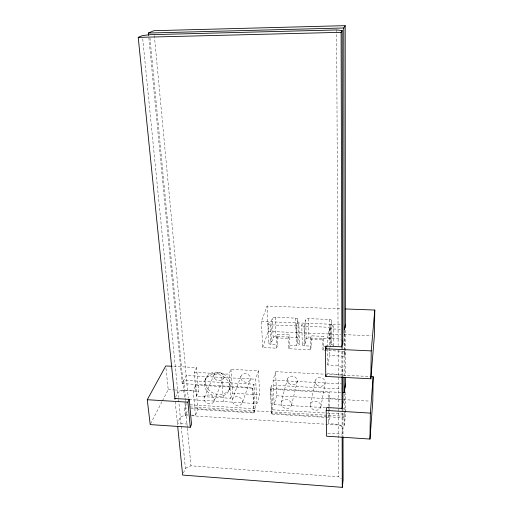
<?xml version="1.0" encoding="UTF-8"?>
<svg xmlns="http://www.w3.org/2000/svg" width="513" height="513" viewBox="0 0 513 513"><rect width="100%" height="100%" fill="white"/><g stroke="black" fill="none" stroke-linecap="round" stroke-linejoin="round"><path stroke-width="0.38" stroke-dasharray="2.56 1.92" d="M191.625 415.767L344.261 425.386L345.409 416.376L345.409 411.112M344.261 425.386L344.255 417.768L344.916 412.644M345.012 411.888L345.409 408.855L343.03 408.714M327.082 373.688L341.985 374.458L342.883 368.34L338.214 365.512L327.878 365L329.603 355.496L344.659 356.214L345.371 351.367L322.933 350.328L322.792 339.92L323.523 336.361L311.141 335.829L310.307 339.369L310.525 349.751L288.806 348.744L288.466 338.407L289.479 334.886L277.283 334.361L276.174 337.862L276.584 348.173L262.669 347.525L261.412 321.433L267.074 306.062L341.273 308.807M327.794 433.19L342.133 434.126L343.005 427.432L338.497 424.309L328.506 423.68L329.474 417.608L329.218 392.528L270.409 389.245L271.518 414.042L329.474 417.608M328.32 406.29L328.23 398.383L329.218 392.528M320.901 406.681L325.204 382.852M333.341 345.659A2.571 1.25 0.2 0 0 331.013 344.531L331.815 340.151L331.655 320.708A2.559 1.167 -0.1 0 0 329.333 319.445L308.55 318.624A2.546 1.161 -0.9 0 0 305.735 319.676L304.651 323.863L305.113 343.364A2.546 1.238 -0.9 0 0 302.285 344.48L301.791 324.941A2.578 1.193 -1.1 0 1 304.651 323.863M331.013 344.531L330.84 324.928L331.655 320.708M327.878 365L327.583 337.875L329.346 328.82L340.812 329.295M322.933 350.328L323.658 346.698L323.523 336.361M310.346 404.443L315.162 380.755M310.525 349.751L311.353 346.14L311.141 335.829M291.493 405.257L297.207 381.653M305.113 343.364L306.178 339.022L305.735 319.676M281.105 402.724L287.402 378.972M297.867 319.362L296.706 323.536A2.571 1.186 -1.4 0 1 298.925 324.825L299.451 344.351A2.539 1.231 -1.3 0 0 297.251 343.011L298.399 338.683L297.867 319.362A2.533 1.154 -1.4 0 0 295.68 318.118L275.212 317.31A2.52 1.148 -2.2 0 0 272.339 318.349L270.915 322.491L271.749 341.863A2.527 1.218 -2.4 0 0 268.857 342.966L267.998 323.556A2.552 1.173 -2.4 0 1 270.915 322.491M271.518 414.042L272.698 409.804L271.614 385.16L341.517 389.001M325.608 407.675L274.141 404.622L276.597 395.78L275.603 371.656L369.969 376.542M288.806 348.744L289.813 345.159L289.479 334.886M270.409 389.245L271.614 385.16M274.141 404.622L273.089 380.171L275.603 371.656M276.584 348.173L277.687 344.601L277.283 334.361M191.535 415.068L195.434 415.318L197.941 409.515L253.961 412.965L255.282 408.752L253.954 384.192L183.789 380.338L185.719 400.653M189.207 399.589L256.904 403.603L259.674 394.811L258.443 370.764L230.978 369.341L229.061 374.182L230.709 398.28L196.376 396.273L194.254 372.335L196.53 367.558L172.843 366.327M271.749 341.863L273.147 337.567L272.339 318.349M253.961 412.965L252.595 388.251L253.954 384.192M256.904 403.603L255.609 379.229L258.443 370.764M262.669 347.525L268.203 331.385L267.074 306.062M242.316 402.955A5.277 4.373 20.6 0 0 236.256 396.62A5.277 4.373 20.6 0 0 233.575 403.699A5.277 4.373 20.6 0 0 242.316 402.955L250.344 379.723A5.021 4.226 20.5 0 0 244.592 373.637A5.021 4.226 20.5 0 0 242.008 380.492A5.021 4.226 20.5 0 0 250.344 379.723M232.44 399.249L240.943 376.202M230.709 398.28L232.581 393.259L230.978 369.341M229.183 390.002L229.971 387.931M213.895 401.557A5.239 4.316 22.9 0 0 208.284 394.952A5.239 4.316 22.9 0 0 205.162 401.756A5.239 4.316 22.9 0 0 213.895 401.557L223.347 378.261M183.474 473.044L185.405 468.318L178.415 397.992M204.321 397.306L214.126 374.49M205.072 380.139L205.969 378.113M196.376 396.273L198.595 391.31L196.53 367.558M187.63 415.517L185.231 415.363L187.803 409.682M195.434 415.318L193.209 390.662L195.774 385.077L252.595 388.251M185.231 415.363L184.52 407.97L186.751 403.128M175.536 397.158L177.864 392.419L183.712 390.117L193.209 390.662M190.855 408.361L254.185 412.24L252.826 387.559L182.173 383.621L186.161 375.497L255.609 379.229M150.566 423.905L162.095 401.48M162.454 400.781L168.213 389.572L165.821 366.75M185.405 468.318L190.964 465.804L338.747 476.834L341.235 478.757M261.412 321.433L341.363 324.678M267.998 323.562A2.552 1.173 -2.4 0 0 270.114 324.838L296.046 325.909A2.571 1.186 -1.4 0 0 298.925 324.825M301.791 324.947A2.578 1.193 -1.1 0 0 304.042 326.236L330.378 327.326A2.597 1.206 0 0 0 333.2 326.23L333.347 345.884M268.203 331.385L340.844 334.489M344.031 334.623L371.175 335.784M327.583 337.875L338.086 338.33L341.472 340.241M273.147 337.567A2.494 1.186 -2.2 0 1 275.981 336.49L296.232 337.381A2.507 1.199 -1.3 0 1 298.399 338.683M306.178 339.022A2.514 1.206 -0.8 0 1 308.961 337.939L329.519 338.837A2.533 1.212 0 0 1 331.815 340.151M276.174 337.862L288.466 338.407M310.307 339.369L322.792 339.92M268.857 342.966A2.527 1.218 -2.4 0 0 270.954 344.294L277.687 344.601M289.813 345.159L296.604 345.467A2.539 1.231 -1.3 0 0 299.451 344.351M302.285 344.48A2.546 1.238 -0.9 0 0 304.51 345.826L311.353 346.14M323.658 346.698L325.191 346.769M194.254 372.335L229.061 374.182M273.089 380.171L341.421 383.846M341.023 392.471L270.614 388.546L271.717 413.318L344.255 417.768M328.23 398.383L338.375 398.967L340.991 400.679M168.213 389.572L174.612 389.938M175.408 389.983L198.595 391.31M232.581 393.259L259.674 394.811M276.597 395.78L342.575 399.556M343.37 399.601L369.604 401.108M190.066 404.802L255.282 408.752M272.698 409.804L326.518 413.061M327.307 413.106L344.717 414.164L344.717 411.041M189.887 406.892L345.409 416.376M184.52 407.97L186.899 408.117M187.63 414.825L186.072 414.728L180.313 417.101L177.402 423.417L189.182 424.18M175.202 401.724L177.549 424.841M142.717 38.783L178.357 397.395M149.976 37.898L184.475 398.069M184.93 402.82L187.303 427.553M187.38 428.349L190.964 465.804M148.866 37.821L182.173 383.621M185.796 401.435L186.091 404.565M154.349 35.474L188.265 397.985M195.774 385.077L197.941 409.515M221.751 377.408L223.514 401.621M270.114 324.838L270.954 344.294M275.212 317.31L275.981 336.49M296.046 325.909L296.604 345.467M295.68 318.118L296.232 337.381M296.706 323.536L297.251 343.011M304.042 326.236L304.51 345.826M308.55 318.624L308.961 337.939M328.326 407.085L328.352 409.451M328.358 410.246L328.506 423.68M330.378 327.326L330.558 347.019M329.333 319.445L329.519 338.837M329.346 328.82L329.519 346.865M329.526 347.654L329.603 355.496M336.631 29.946L338.125 345.525M338.144 350.296L338.747 476.834M342.838 347.256L342.902 376.798M342.966 408.861L343.017 436.114M341.915 346.852L341.991 376.798M342.068 408.419L342.139 436.082M345.364 330.301L345.39 376.061M345.396 392.054L345.409 410.355M344.64 334.175L344.659 356.214M344.698 393.862L344.717 410.259M344.146 334.143L344.165 350.167M344.165 350.969L344.197 376.619M330.84 324.928A2.597 1.206 0 0 1 333.2 326.23M214.902 378.78A4.989 4.181 22.9 0 0 223.238 378.536A4.989 4.181 22.9 0 0 217.916 372.194A4.989 4.181 22.9 0 0 214.902 378.78M207.983 389.136A12.972 10.824 22.7 0 0 229.677 388.642A12.972 10.824 22.7 0 0 215.902 372.143A12.972 10.824 22.7 0 0 207.983 389.136M207.098 391.201A13.03 10.856 22.7 0 0 228.881 390.714A13.03 10.856 22.7 0 0 215.043 374.15A13.03 10.856 22.7 0 0 207.098 391.201M316.771 385A5.13 4.354 13.5 0 0 325.139 383.153A5.13 4.354 13.5 0 0 318.554 377.677A5.13 4.354 13.5 0 0 316.771 385M311.769 408.605A5.399 4.508 14 0 0 320.747 407.303A5.399 4.508 14 0 0 314.264 401.204A5.399 4.508 14 0 0 311.769 408.605M288.71 383.256A5.085 4.309 16.2 0 0 297.13 381.948A5.085 4.309 16.2 0 0 290.961 376.138A5.085 4.309 16.2 0 0 288.71 383.256M282.586 406.867A5.348 4.457 16.5 0 0 291.41 405.565A5.348 4.457 16.5 0 0 284.914 399.505A5.348 4.457 16.5 0 0 282.586 406.867"/><path stroke-width="0.77" d="M342.947 401.961L342.068 408.419L326.698 407.508L326.204 410.445L326.512 436.191L369.976 439.045L370.348 413.093L373.169 376.709L370.771 376.587M342.825 341.01L341.915 346.852L325.979 346.128L325.46 348.789L325.793 376.439L370.841 378.799L371.239 350.898L374.779 310.044L345.262 308.954M373.169 376.709L372.784 401.288L369.976 439.045M374.779 310.044L374.368 335.919L370.841 378.799M177.71 426.438L182.647 475.07L342.274 487.35L343.107 480.194L343.024 436.916M342.62 392.56L344.223 392.65L345.39 384.057M344.633 329.455L345.358 324.838M325.793 376.439L326.05 375.048M172.054 366.288L165.737 365.961L147.276 399.723L150.206 424.604L190.285 427.239L191.541 424.334L189.214 399.358L174.875 398.511M190.285 427.239L187.925 402.16L189.214 399.358M341.915 347.154L341.107 32.319L342.197 30.536L336.631 29.946L149.668 34.711L142.402 35.596L138.221 37.378L174.959 399.332M344.146 333.341L343.761 27.984L345.185 25.65L153.906 30.697L148.404 33.037L148.635 35.429M148.404 33.037L343.761 27.984M138.221 37.378L341.107 32.319M325.46 348.789L371.239 350.898M147.276 399.723L187.925 402.16M326.204 410.445L370.348 413.093M325.979 346.128L326.018 349.27M342.197 30.536L342.831 344.133M342.902 376.798L342.953 402.449M341.991 376.798L342.068 408.842M342.145 436.877L342.274 487.35M345.185 25.65L345.358 327.256M345.39 377.658L345.396 387.257M344.698 389.175L344.698 391.515M344.204 377.421L344.223 392.65"/></g></svg>
